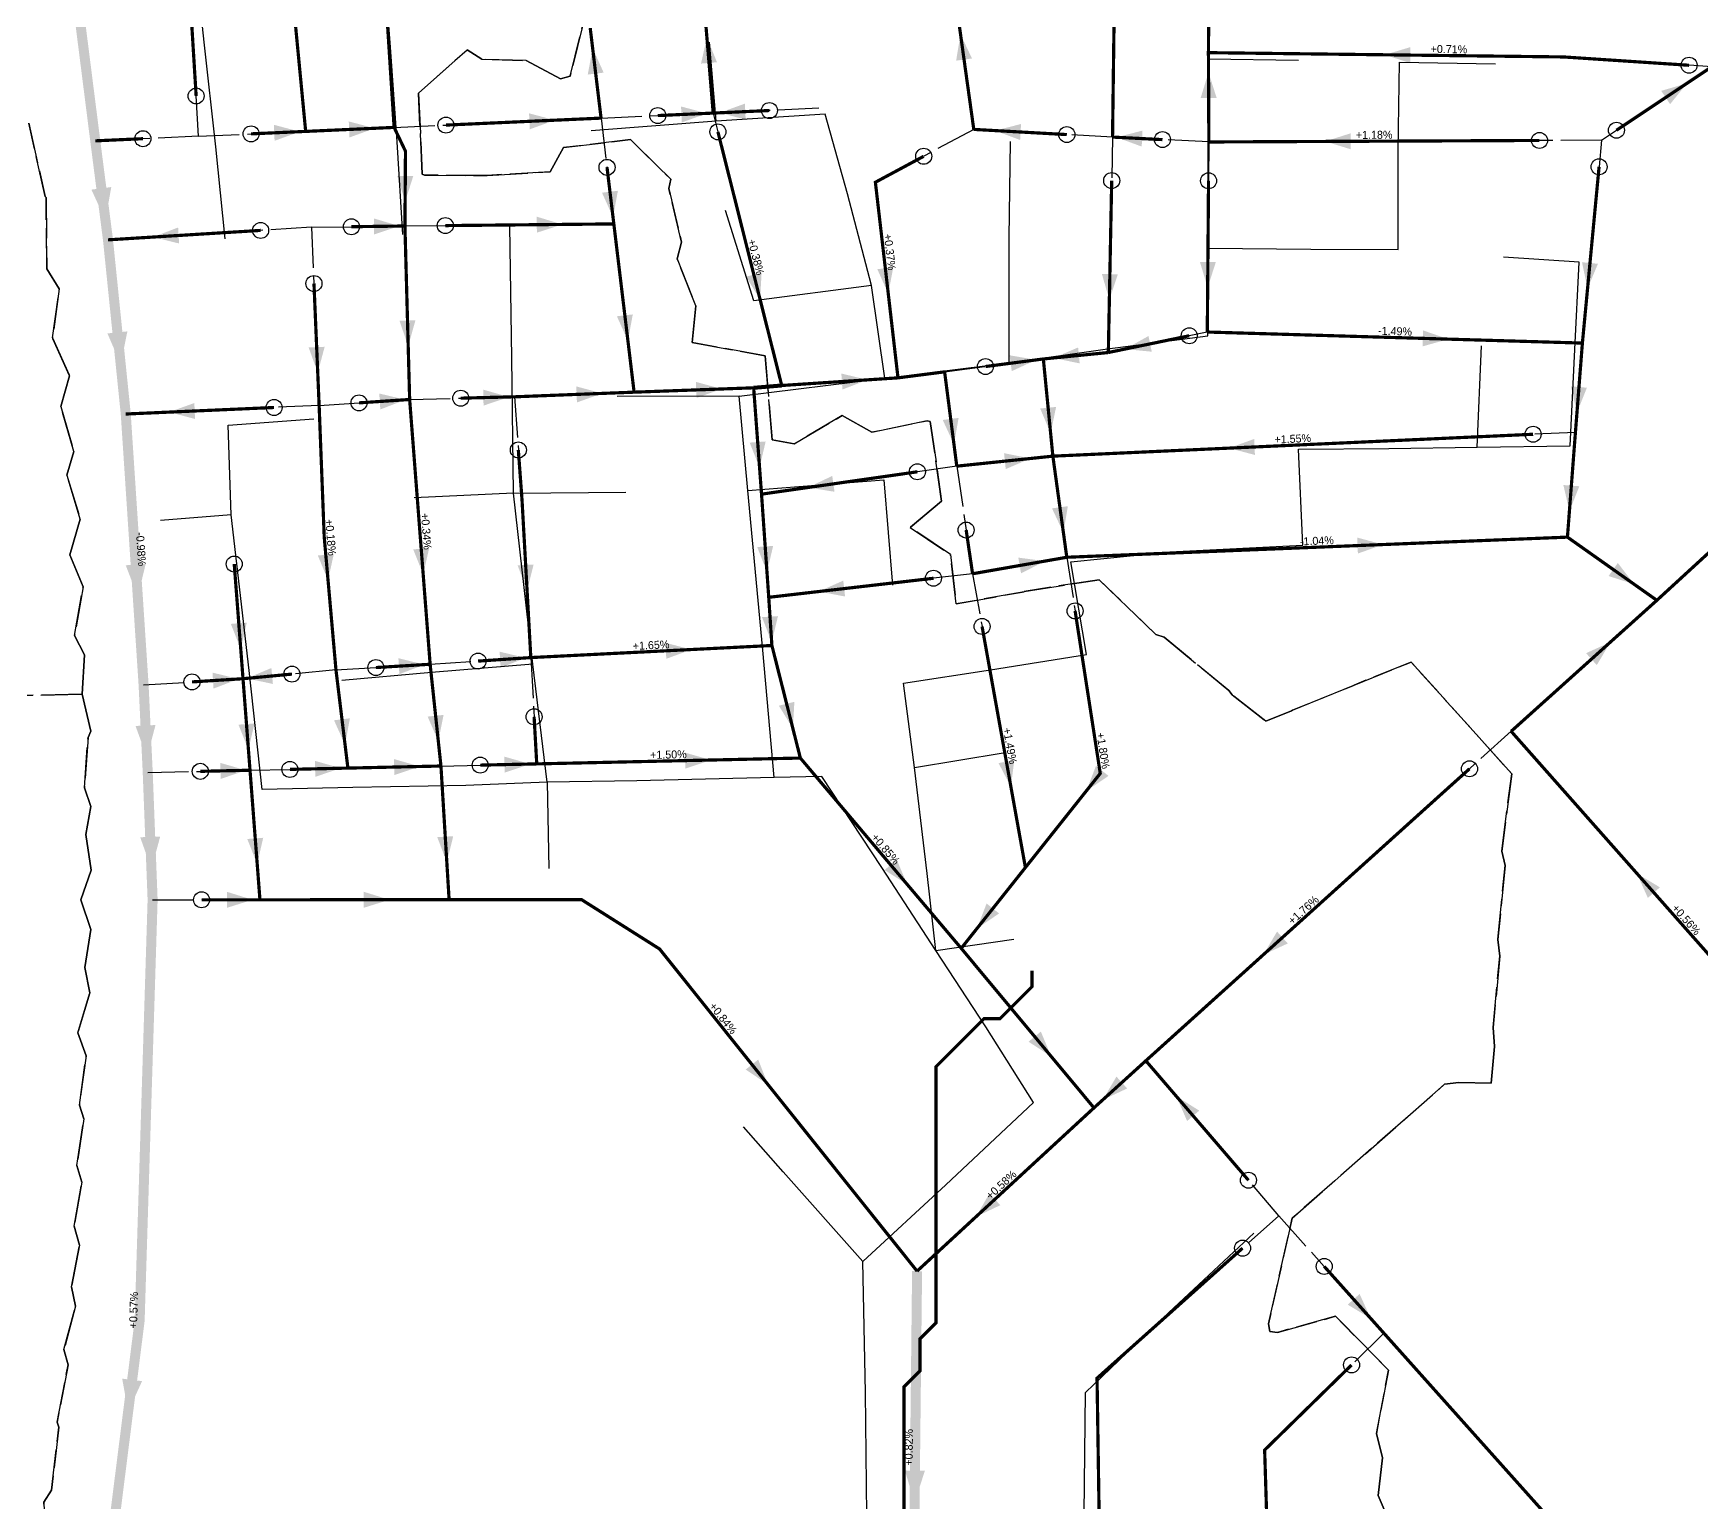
# Model space of a CAD drawing. Header units: metres. Extents: x 442821 to 452274, y 2561971 to 2571293.
# Drawn here: x 450322.4 to 450739.3, y 2569304.2 to 2569671.4 of the extents above; entities that cross this region are included whole.
import ezdxf
from ezdxf.enums import TextEntityAlignment as Align

# ---------------------------------------------------------------- set-up
doc = ezdxf.new("R2010")
doc.units = ezdxf.units.M
doc.header["$LTSCALE"] = 8
doc.linetypes.add('DASHDOT', pattern=[3.556, 2.54, -0.508, 0, -0.508])
doc.linetypes.add('DASHED', pattern=[1.524, 1.27, -0.254])
for name, color, linetype in [('A_ARROWS', 7, 'Continuous'), ('A_BRANCH', 7, 'Continuous'), ('A_BUILT_2006', 252, 'Continuous'), ('A_CATCHMENTS', 7, 'Continuous'), ('A_DROPPED', 1, 'Continuous'), ('A_GRADIENT', 8, 'Continuous'), ('A_HEAD_GAP', 8, 'Continuous'), ('A_HEADS', 8, 'Continuous'), ('A_LATERAL', 7, 'Continuous'), ('A_STREAMS', 5, 'Continuous'), ('A_SUBMAIN', 7, 'Continuous')]:
    doc.layers.add(name, color=color, linetype=linetype)

msp = doc.modelspace()

# ---------------------------------------------------------------- linework, layer by layer
at = {"layer": 'A_ARROWS', "color": 2}
for points in [[(450490.71, 2569670.38), (450493.23, 2569664.17), (450489.24, 2569663.84)], [(450554.08, 2569671.18), (450556.95, 2569665.12), (450552.99, 2569664.57)], [(450462.16, 2569667.7), (450464.91, 2569661.58), (450460.94, 2569661.1)], [(450660.1, 2569666.04), (450666.52, 2569667.96), (450666.47, 2569663.96)], [(450616.05, 2569661.64), (450618.09, 2569655.25), (450614.09, 2569655.23)], [(450735.62, 2569658.91), (450731.4, 2569653.7), (450729.18, 2569657.03)], [(450490.74, 2569651.4), (450484.43, 2569649.12), (450484.25, 2569653.12)], [(450493.9, 2569651.55), (450500.21, 2569653.83), (450500.39, 2569649.84)], [(450452.75, 2569649.7), (450446.45, 2569647.41), (450446.27, 2569651.41)], [(450562.7, 2569647.09), (450569.21, 2569648.74), (450568.98, 2569644.74)], [(450593.07, 2569645.42), (450599.56, 2569647.09), (450599.36, 2569643.1)], [(450645.19, 2569644.39), (450651.58, 2569646.42), (450651.6, 2569642.42)], [(450615.84, 2569607.87), (450613.9, 2569614.28), (450617.89, 2569614.25)], [(450710.77, 2569607.63), (450709.38, 2569614.19), (450713.37, 2569613.81)], [(450504, 2569604.87), (450500.5, 2569610.59), (450504.38, 2569611.57)], [(450536.03, 2569606.33), (450533.3, 2569612.45), (450537.28, 2569612.91)], [(450591.28, 2569604.81), (450589.41, 2569611.25), (450593.4, 2569611.17)], [(450595.2, 2569592.49), (450601.06, 2569595.75), (450601.87, 2569591.83)], [(450675.99, 2569594.97), (450669.53, 2569593.16), (450669.65, 2569597.16)], [(450572.96, 2569589.79), (450566.88, 2569586.97), (450566.36, 2569590.94)], [(450577.3, 2569590.27), (450583.47, 2569592.89), (450583.86, 2569588.91)], [(450530.83, 2569584.8), (450524.57, 2569582.38), (450524.31, 2569586.38)], [(450708.13, 2569576.62), (450706.63, 2569583.15), (450710.62, 2569582.84)], [(450576.6, 2569571.47), (450573.99, 2569577.64), (450577.97, 2569578.03)], [(450552.44, 2569568.69), (450549.64, 2569574.78), (450553.61, 2569575.29)], [(450621.17, 2569567.74), (450627.47, 2569570.03), (450627.65, 2569566.03)], [(450571.54, 2569565.15), (450565.38, 2569562.49), (450564.96, 2569566.47)], [(450706.24, 2569551.98), (450704.73, 2569558.52), (450708.72, 2569558.21)], [(450579.8, 2569546.61), (450576.94, 2569552.68), (450580.91, 2569553.22)], [(450659.7, 2569543.64), (450653.38, 2569541.39), (450653.22, 2569545.38)], [(450575.17, 2569539.5), (450569.21, 2569536.43), (450568.52, 2569540.37)], [(450722.41, 2569533.71), (450716.03, 2569535.77), (450718.34, 2569539.03)], [(450716.5, 2569519.27), (450713.08, 2569513.51), (450710.4, 2569516.48)], [(450723.1, 2569461.44), (450728.84, 2569457.97), (450725.84, 2569455.32)], [(450656.58, 2569350.23), (450650.83, 2569353.67), (450653.81, 2569356.34)]]:
    msp.add_solid(points, dxfattribs=at)
at = {"layer": 'A_ARROWS', "color": 1}
for points in [[(450388.99, 2569646.83), (450382.68, 2569644.54), (450382.5, 2569648.54)], [(450407.7, 2569647.67), (450401.4, 2569645.38), (450401.22, 2569649.38)], [(450415.3, 2569629.36), (450413.34, 2569635.77), (450417.34, 2569635.75)], [(450340.41, 2569624.72), (450336.91, 2569632.34), (450341.87, 2569632.98)], [(450467.25, 2569625.46), (450464.5, 2569631.57), (450468.47, 2569632.05)], [(450352.31, 2569620.48), (450358.58, 2569622.88), (450358.83, 2569618.88)], [(450413.9, 2569623.23), (450407.53, 2569621.14), (450407.48, 2569625.14)], [(450454.6, 2569623.64), (450448.22, 2569621.58), (450448.18, 2569625.58)], [(450416.06, 2569593.23), (450413.89, 2569599.58), (450417.89, 2569599.69)], [(450470.97, 2569594.57), (450468.22, 2569600.68), (450472.19, 2569601.16)], [(450344.22, 2569588.7), (450340.92, 2569596.4), (450345.9, 2569596.91)], [(450393.46, 2569586.58), (450391.19, 2569592.89), (450395.19, 2569593.06)], [(450415.36, 2569579.82), (450409.1, 2569577.4), (450408.84, 2569581.39)], [(450441.25, 2569580.52), (450434.9, 2569578.36), (450434.8, 2569582.36)], [(450464.55, 2569581.41), (450458.23, 2569579.16), (450458.08, 2569583.16)], [(450494.44, 2569582.52), (450488.12, 2569580.29), (450487.97, 2569584.29)], [(450356.32, 2569576.74), (450362.63, 2569579.01), (450362.8, 2569575.02)], [(450503.87, 2569562.87), (450501.4, 2569569.11), (450505.39, 2569569.4)], [(450515.98, 2569557.9), (450522.03, 2569560.79), (450522.6, 2569556.83)], [(450505.72, 2569536.78), (450503.28, 2569543.02), (450507.27, 2569543.3)], [(450396.04, 2569534.7), (450393.49, 2569540.9), (450397.47, 2569541.26)], [(450419.81, 2569536.2), (450417.32, 2569542.43), (450421.31, 2569542.73)], [(450348.5, 2569530.64), (450345.48, 2569538.46), (450350.47, 2569538.79)], [(450445.77, 2569532.15), (450443.42, 2569538.43), (450447.41, 2569538.65)], [(450518.65, 2569531.9), (450524.78, 2569534.62), (450525.24, 2569530.65)], [(450374.22, 2569517.58), (450371.74, 2569523.81), (450375.73, 2569524.12)], [(450506.9, 2569519.23), (450504.48, 2569525.49), (450508.47, 2569525.75)], [(450486.85, 2569517.4), (450480.56, 2569515.08), (450480.36, 2569519.08)], [(450420.12, 2569513.63), (450413.86, 2569511.25), (450413.62, 2569515.24)], [(450445.43, 2569515.3), (450439.18, 2569512.88), (450438.91, 2569516.87)], [(450373.68, 2569510.04), (450367.42, 2569507.64), (450367.17, 2569511.63)], [(450375.7, 2569510.19), (450381.88, 2569512.78), (450382.26, 2569508.8)], [(450512.19, 2569497.65), (450508.69, 2569503.37), (450512.57, 2569504.34)], [(450350.8, 2569490.43), (450347.93, 2569498.3), (450352.92, 2569498.53)], [(450376.15, 2569492.39), (450373.66, 2569498.62), (450377.65, 2569498.93)], [(450400.29, 2569493.61), (450397.53, 2569499.72), (450401.5, 2569500.21)], [(450423.59, 2569494.48), (450420.93, 2569500.64), (450424.91, 2569501.06)], [(450375.57, 2569487.21), (450369.22, 2569485.07), (450369.13, 2569489.07)], [(450399.21, 2569487.73), (450392.85, 2569485.59), (450392.76, 2569489.59)], [(450418.95, 2569488.17), (450412.6, 2569486.03), (450412.51, 2569490.03)], [(450446.54, 2569488.78), (450440.18, 2569486.64), (450440.1, 2569490.64)], [(450491.71, 2569489.78), (450485.35, 2569487.64), (450485.26, 2569491.64)], [(450566.68, 2569483.08), (450563.58, 2569489.02), (450567.51, 2569489.73)], [(450585.52, 2569482.06), (450587.93, 2569488.31), (450591.07, 2569485.82)], [(450351.91, 2569462.58), (450349.1, 2569470.48), (450354.1, 2569470.67)], [(450378.33, 2569463.82), (450375.85, 2569470.05), (450379.84, 2569470.35)], [(450425.72, 2569464.24), (450423.33, 2569470.51), (450427.32, 2569470.75)], [(450540.76, 2569458.7), (450535.1, 2569462.29), (450538.15, 2569464.87)], [(450377.18, 2569454.86), (450370.78, 2569452.85), (450370.78, 2569456.85)], [(450411.38, 2569454.86), (450404.98, 2569452.86), (450404.98, 2569456.86)], [(450558.19, 2569447.68), (450560.6, 2569453.93), (450563.73, 2569451.44)], [(450629.77, 2569441.14), (450633.18, 2569446.91), (450635.86, 2569443.94)], [(450576.72, 2569415.73), (450571.09, 2569419.38), (450574.16, 2569421.93)], [(450505.96, 2569408.68), (450500.41, 2569412.43), (450503.53, 2569414.93)], [(450589.65, 2569404.88), (450593.05, 2569410.66), (450595.73, 2569407.7)], [(450608.05, 2569405.72), (450613.73, 2569402.17), (450610.7, 2569399.56)], [(450557.97, 2569375.66), (450561.31, 2569381.47), (450564.03, 2569378.53)], [(450346.08, 2569326.93), (450344.6, 2569335.18), (450349.57, 2569334.56)], [(450542.6, 2569304.21), (450540.19, 2569312.23), (450545.19, 2569312.18)]]:
    msp.add_solid(points, dxfattribs=at)
at = {"layer": 'A_BRANCH', "color": 1, "const_width": 0.8}
for points in [[(450363.08, 2569655.74), (450357.68, 2569743.34), (450353.2, 2569791.4), (450339.48, 2569890.45)], [(450349.78, 2569645.07), (450337.87, 2569644.53)], [(450379.2, 2569622.15), (450341.05, 2569619.79)], [(450425.34, 2569623.35), (450467.45, 2569623.77)], [(450429.2, 2569580.22), (450442.61, 2569580.56)], [(450382.56, 2569577.89), (450345.49, 2569576.26)], [(450582.72, 2569527.04), (450589, 2569486.44), (450570.3, 2569462.92)], [(450559.47, 2569523.16), (450570.3, 2569462.92)], [(450433.54, 2569514.51), (450446.71, 2569515.39)], [(450447.53, 2569500.59), (450448.19, 2569488.82)], [(450434.06, 2569488.51), (450448.19, 2569488.82)], [(450364.12, 2569486.96), (450376.54, 2569487.23)], [(450386.51, 2569487.45), (450401, 2569487.77)], [(450681.27, 2569487.59), (450676.33, 2569483.16), (450600.39, 2569414.63)], [(450364.43, 2569454.85), (450379.02, 2569454.86)], [(450624.56, 2569367.79), (450588.2, 2569335.3), (450591, 2569150.89)]]:
    msp.add_lwpolyline(points, dxfattribs=at)
at = {"layer": 'A_BRANCH', "color": 2, "const_width": 0.8}
for points in [[(450736.13, 2569663.42), (450704.76, 2569665.5), (450616.03, 2569666.57)], [(450425.5, 2569648.47), (450464.26, 2569650.21)], [(450580.65, 2569646.1), (450557.4, 2569647.39)], [(450604.55, 2569644.84), (450592.07, 2569645.47)], [(450698.76, 2569644.63), (450616.14, 2569644.25)], [(450591.86, 2569634.59), (450591.02, 2569591.63)], [(450616.06, 2569634.54), (450615.75, 2569596.75)], [(450713.65, 2569638.04), (450709.48, 2569593.99)], [(450611.25, 2569595.82), (450591.02, 2569591.63)], [(450697.17, 2569571.2), (450577.16, 2569565.73)], [(450644.96, 2569363.23), (450659.88, 2569346.54)]]:
    msp.add_lwpolyline(points, dxfattribs=at)
at = {"layer": 'A_BRANCH', "color": 2, "linetype": 'DASHED', "const_width": 0.8}
for points in [[(450478.44, 2569650.85), (450492.28, 2569651.47)], [(450493.46, 2569646.78), (450509.41, 2569583.39)], [(450544.88, 2569640.67), (450532.81, 2569634.18), (450538.46, 2569585.3)], [(450560.32, 2569588.13), (450574.78, 2569590.02)], [(450555.49, 2569547.27), (450557.1, 2569536.34)]]:
    msp.add_lwpolyline(points, dxfattribs=at)
at = {"layer": 'A_BRANCH', "color": 1, "linetype": 'DASHED', "const_width": 0.8}
for points in [[(450465.75, 2569637.91), (450467.45, 2569623.77)], [(450401.88, 2569623.07), (450415.25, 2569623.25)], [(450403.78, 2569579.05), (450416.43, 2569579.89)], [(450443.59, 2569567.27), (450444.51, 2569554.79), (450446.71, 2569515.39)], [(450543.3, 2569561.82), (450504.36, 2569556.23)], [(450547.32, 2569535.21), (450506.16, 2569530.45)], [(450408, 2569512.9), (450421.55, 2569513.72)], [(450362.04, 2569509.31), (450374.79, 2569510.11)], [(450387.02, 2569511.26), (450374.79, 2569510.11)], [(450651.8, 2569338.61), (450630.08, 2569317.34), (450635.19, 2569151.97)]]:
    msp.add_lwpolyline(points, dxfattribs=at)
at = {"layer": 'A_BUILT_2006', "color": 252}
for points in [[(450360.86, 2569708.32), (450365.02, 2569669.22)], [(450410.05, 2569687.58), (450411.59, 2569667.98)], [(450615.98, 2569665.04), (450616, 2569687.11)], [(450365.02, 2569669.22), (450367.91, 2569643.02)], [(450492.99, 2569649.41), (450491.37, 2569669.2)], [(450411.59, 2569667.98), (450413.22, 2569644.27)], [(450615.94, 2569643.46), (450615.98, 2569665.04)], [(450615.98, 2569665.04), (450638.52, 2569664.69)], [(450663.46, 2569642.24), (450663.75, 2569664.21)], [(450663.75, 2569664.21), (450687.77, 2569663.75)], [(450492.99, 2569649.41), (450461.79, 2569647.04)], [(450520.3, 2569651.23), (450492.99, 2569649.41)], [(450525.81, 2569631.31), (450520.3, 2569651.23)], [(450413.22, 2569644.27), (450414.67, 2569621.15)], [(450566.23, 2569620.26), (450566.57, 2569644.38)], [(450615.93, 2569617.7), (450615.94, 2569643.46)], [(450367.91, 2569643.02), (450370.22, 2569620.03)], [(450663.44, 2569617.35), (450663.46, 2569642.24)], [(450531.83, 2569608.4), (450525.81, 2569631.31)], [(450502.41, 2569604.57), (450495.33, 2569627.14)], [(450442, 2569590.34), (450441.45, 2569623.21)], [(450566.25, 2569589.04), (450566.23, 2569620.26)], [(450615.91, 2569595.8), (450615.93, 2569617.7)], [(450615.93, 2569617.7), (450641.59, 2569617.46)], [(450641.59, 2569617.46), (450663.44, 2569617.35)], [(450708.7, 2569614.2), (450689.76, 2569615.48)], [(450707.6, 2569592.39), (450708.7, 2569614.2)], [(450531.83, 2569608.4), (450502.41, 2569604.57)], [(450535.15, 2569585.22), (450531.83, 2569608.4)], [(450590.8, 2569592.55), (450615.91, 2569595.8)], [(450683.18, 2569568.01), (450684.28, 2569593.29)], [(450442.36, 2569556.47), (450442, 2569590.34)], [(450535.15, 2569585.22), (450566.25, 2569589.04)], [(450566.25, 2569589.04), (450590.8, 2569592.55)], [(450706.4, 2569568.32), (450707.6, 2569592.39)], [(450498.78, 2569580.73), (450535.15, 2569585.22)], [(450498.78, 2569580.73), (450468.29, 2569580.64)], [(450500.91, 2569557.18), (450498.78, 2569580.73)], [(450371.05, 2569573.45), (450392.49, 2569575.02)], [(450371.85, 2569551.06), (450371.05, 2569573.45)], [(450683.18, 2569568.01), (450706.4, 2569568.32)], [(450638.51, 2569567.5), (450661.1, 2569567.65)], [(450639.61, 2569543.52), (450638.51, 2569567.5)], [(450661.1, 2569567.65), (450683.18, 2569568.01)], [(450442.36, 2569556.47), (450417.57, 2569555.28)], [(450442.36, 2569556.47), (450470.46, 2569556.72)], [(450447.2, 2569513.71), (450442.36, 2569556.47)], [(450500.91, 2569557.18), (450534.96, 2569559.78)], [(450504.66, 2569517.21), (450500.91, 2569557.18)], [(450534.96, 2569559.78), (450537.06, 2569533.47)], [(450371.85, 2569551.06), (450354.19, 2569549.68)], [(450376.31, 2569512.2), (450371.86, 2569551.06), (450371.85, 2569551.06)], [(450606.41, 2569541.78), (450639.61, 2569543.52)], [(450581.64, 2569539.3), (450606.41, 2569541.78)], [(450585.6, 2569516.12), (450581.64, 2569539.3)], [(450507.54, 2569485.44), (450504.66, 2569517.21)], [(450561.58, 2569512.35), (450585.6, 2569516.12)], [(450379.57, 2569482.38), (450376.31, 2569512.2)], [(450421.92, 2569511.69), (450399.51, 2569509.67)], [(450447.2, 2569513.71), (450421.92, 2569511.69)], [(450450.8, 2569484.24), (450447.2, 2569513.71)], [(450539.84, 2569508.96), (450561.58, 2569512.35)], [(450542.6, 2569487.89), (450539.84, 2569508.96)], [(450542.6, 2569487.89), (450564.71, 2569491.55)], [(450507.54, 2569485.44), (450473.18, 2569484.57)], [(450519.39, 2569485.66), (450507.54, 2569485.44)], [(450534.39, 2569462.96), (450519.39, 2569485.66)], [(450545.72, 2569461.42), (450542.6, 2569487.89)], [(450402.22, 2569482.9), (450379.57, 2569482.38)], [(450430.44, 2569483.38), (450402.22, 2569482.9)], [(450450.8, 2569484.24), (450430.44, 2569483.38)], [(450473.18, 2569484.57), (450450.8, 2569484.24)], [(450450.8, 2569484.24), (450451.2, 2569462.69)], [(450547.95, 2569442.21), (450534.39, 2569462.96)], [(450547.95, 2569442.21), (450545.72, 2569461.42)], [(450547.95, 2569442.21), (450567.4, 2569444.99)], [(450560.38, 2569423.14), (450547.95, 2569442.21)], [(450572.34, 2569404.17), (450560.38, 2569423.14)], [(450550.4, 2569383.59), (450572.34, 2569404.17)], [(450509.8, 2569386.89), (450499.86, 2569398.12)], [(450529.69, 2569364.43), (450509.8, 2569386.89)], [(450529.69, 2569364.43), (450550.4, 2569383.59)], [(450606.15, 2569351.75), (450627.39, 2569371.51)], [(450530.31, 2569331.72), (450529.69, 2569364.43)], [(450585.28, 2569331.73), (450606.15, 2569351.75)], [(450530.66, 2569301.06), (450530.31, 2569331.72)], [(450584.98, 2569301.37), (450585.28, 2569331.73)]]:
    msp.add_lwpolyline(points, dxfattribs=at)
at = {"layer": 'A_CATCHMENTS', "color": 2, "linetype": 'DASHED'}
for points in [[(450662.16, 2569297.26), (450658.45, 2569305.99), (450659.49, 2569315.4), (450658.01, 2569321.51), (450661.02, 2569337.29), (450647.82, 2569350.77), (450633.3, 2569346.74), (450631.39, 2569346.95), (450631.05, 2569348.86), (450636.94, 2569375.26), (450675.06, 2569408.77), (450678.64, 2569409.2), (450686.71, 2569409.06), (450687.49, 2569418.15), (450687.2, 2569422.94), (450688.81, 2569440.78), (450688.35, 2569444.9), (450690.19, 2569463.46), (450689.35, 2569467), (450691.81, 2569486.34), (450666.7, 2569514.26), (450652.41, 2569508.53), (450652.11, 2569508.33), (450637, 2569502.24), (450636.76, 2569502.08), (450630.4, 2569499.51), (450621.95, 2569506.11), (450621.14, 2569507.15), (450604.94, 2569520.45), (450602.88, 2569521.16), (450588.7, 2569534.84), (450570, 2569531.94), (450569.97, 2569531.85), (450553.02, 2569528.8), (450551.59, 2569541.12), (450541.52, 2569547.94), (450549.37, 2569554.52), (450546.53, 2569574.35), (450545.76, 2569574.57), (450531.95, 2569571.71), (450524.49, 2569575.87), (450512.5, 2569568.77), (450507.01, 2569569.79), (450505.26, 2569590.78), (450487.02, 2569594.14), (450487.93, 2569603.26), (450483.31, 2569615.02), (450484.39, 2569619.23), (450481.19, 2569632.6), (450481.71, 2569634.95), (450471.61, 2569644.86), (450454.88, 2569642.84), (450451.57, 2569636.8), (450435.78, 2569635.87), (450435.74, 2569635.84), (450420.17, 2569635.94), (450419.56, 2569636.19), (450418.65, 2569656.48), (450430.82, 2569667.3), (450434.47, 2569664.93), (450445.51, 2569664.57), (450454.11, 2569660.03), (450456.53, 2569660.7), (450462.59, 2569685.04)], [(450321.26, 2569648.95), (450325.31, 2569630.66), (450325.57, 2569630.38), (450325.79, 2569612.56), (450328.86, 2569607.54), (450327.18, 2569595.32), (450331.44, 2569585.82), (450329.26, 2569578.17), (450332.5, 2569566.9), (450330.79, 2569560.94), (450334.13, 2569550.01), (450331.55, 2569541.03), (450334.82, 2569533.05), (450332.72, 2569520.9), (450335.18, 2569516.08), (450334.56, 2569506.27), (450312.09, 2569505.71)]]:
    msp.add_lwpolyline(points, dxfattribs=at)
at = {"layer": 'A_CATCHMENTS', "color": 1, "linetype": 'DASHED'}
for points in [[(450462.59, 2569685.04), (450456.53, 2569660.7), (450454.11, 2569660.03), (450445.51, 2569664.57), (450434.47, 2569664.93), (450430.82, 2569667.3), (450418.65, 2569656.48), (450419.56, 2569636.19), (450420.17, 2569635.94), (450435.74, 2569635.84), (450435.78, 2569635.87), (450451.57, 2569636.8), (450454.88, 2569642.84), (450471.61, 2569644.86), (450481.71, 2569634.95), (450481.19, 2569632.6), (450484.39, 2569619.23), (450483.31, 2569615.02), (450487.93, 2569603.26), (450487.02, 2569594.14), (450505.26, 2569590.78), (450507.01, 2569569.79), (450512.5, 2569568.77), (450524.49, 2569575.87), (450531.95, 2569571.71), (450545.76, 2569574.57), (450546.53, 2569574.35), (450549.37, 2569554.52), (450541.52, 2569547.94), (450551.59, 2569541.12), (450553.02, 2569528.8), (450569.97, 2569531.85), (450570, 2569531.94), (450588.7, 2569534.84), (450602.88, 2569521.16), (450604.94, 2569520.45), (450621.14, 2569507.15), (450621.95, 2569506.11), (450630.4, 2569499.51), (450636.76, 2569502.08), (450637, 2569502.24), (450652.11, 2569508.33), (450652.41, 2569508.53), (450666.7, 2569514.26), (450691.81, 2569486.34), (450689.35, 2569467), (450690.19, 2569463.46), (450688.35, 2569444.9), (450688.81, 2569440.78), (450687.2, 2569422.94), (450687.49, 2569418.15), (450686.71, 2569409.06), (450678.64, 2569409.2), (450675.06, 2569408.77), (450636.94, 2569375.26), (450631.05, 2569348.86), (450631.39, 2569346.95), (450633.3, 2569346.74), (450647.82, 2569350.77), (450661.02, 2569337.29), (450658.01, 2569321.51), (450659.49, 2569315.4), (450658.45, 2569305.99), (450662.16, 2569297.26)], [(450325.53, 2569291.6), (450325.02, 2569304.28), (450326.94, 2569307.33), (450328.75, 2569323.02), (450328.33, 2569324.27), (450331.07, 2569338.64), (450330.05, 2569342.44), (450332.93, 2569353.29), (450331.95, 2569358.11), (450333.95, 2569368.54), (450332.59, 2569373.3), (450334.5, 2569384.31), (450333.23, 2569388.44), (450335.04, 2569400.09), (450333.89, 2569403.57), (450335.56, 2569415.87), (450333.55, 2569421.6), (450336.53, 2569431.64), (450335.27, 2569437.92), (450336.79, 2569447.43), (450334.3, 2569454.88), (450336.88, 2569462.22), (450335.53, 2569471.17), (450336.73, 2569478.15), (450335.14, 2569482.82), (450336.06, 2569495.41), (450336.79, 2569496.97), (450334.56, 2569506.27), (450335.18, 2569516.08), (450332.72, 2569520.9), (450334.82, 2569533.05), (450331.55, 2569541.03), (450334.13, 2569550.01), (450330.79, 2569560.94), (450332.5, 2569566.9), (450329.26, 2569578.17), (450331.44, 2569585.82), (450327.18, 2569595.32), (450328.86, 2569607.54), (450325.79, 2569612.56), (450325.57, 2569630.38), (450325.31, 2569630.66), (450321.26, 2569648.95)]]:
    msp.add_lwpolyline(points, dxfattribs=at)
at = {"layer": 'A_CATCHMENTS', "color": 3, "linetype": 'DASHED'}
msp.add_lwpolyline([(450312.09, 2569505.71), (450334.56, 2569506.27), (450336.79, 2569496.97), (450336.06, 2569495.41), (450335.14, 2569482.82), (450336.73, 2569478.15), (450335.53, 2569471.17), (450336.88, 2569462.22), (450334.3, 2569454.88), (450336.79, 2569447.43), (450335.27, 2569437.92), (450336.53, 2569431.64), (450333.55, 2569421.6), (450335.56, 2569415.87), (450333.89, 2569403.57), (450335.04, 2569400.09), (450333.23, 2569388.44), (450334.5, 2569384.31), (450332.59, 2569373.3), (450333.95, 2569368.54), (450331.95, 2569358.11), (450332.93, 2569353.29), (450330.05, 2569342.44), (450331.07, 2569338.64), (450328.33, 2569324.27), (450328.75, 2569323.02), (450326.94, 2569307.33), (450325.02, 2569304.28), (450325.53, 2569291.6)], dxfattribs=at)
at = {"layer": 'A_DROPPED', "color": 1, "const_width": 1}
msp.add_lwpolyline([(450509.41, 2569583.39), (450502.39, 2569582.81)], dxfattribs=at)
at = {"layer": 'A_HEAD_GAP', "color": 8, "linetype": 'DASHED'}
for points in [[(450741.81, 2569663.04), (450736.13, 2569663.42)], [(450363.7, 2569645.69), (450363.08, 2569655.74)], [(450518.7, 2569652.66), (450506.33, 2569652.11)], [(450412.55, 2569647.89), (450425.5, 2569648.47)], [(450464.26, 2569650.21), (450478.44, 2569650.85)], [(450464.26, 2569650.21), (450465.75, 2569637.91)], [(450492.28, 2569651.47), (450493.46, 2569646.78)], [(450557.4, 2569647.39), (450544.88, 2569640.67)], [(450363.7, 2569645.69), (450349.78, 2569645.07)], [(450363.7, 2569645.69), (450376.8, 2569646.28)], [(450592.07, 2569645.47), (450580.65, 2569646.1)], [(450592.07, 2569645.47), (450591.86, 2569634.59)], [(450616.14, 2569644.25), (450604.55, 2569644.84)], [(450616.14, 2569644.25), (450616.06, 2569634.54)], [(450714.28, 2569644.7), (450698.76, 2569644.63)], [(450714.28, 2569644.7), (450713.65, 2569638.04)], [(450714.28, 2569644.7), (450718, 2569647.18)], [(450391.92, 2569622.94), (450379.2, 2569622.15)], [(450391.92, 2569622.94), (450401.88, 2569623.07)], [(450391.92, 2569622.94), (450392.52, 2569608.87)], [(450415.25, 2569623.25), (450425.34, 2569623.35)], [(450615.75, 2569596.75), (450611.25, 2569595.82)], [(450550.11, 2569586.8), (450560.32, 2569588.13)], [(450393.81, 2569578.39), (450382.56, 2569577.89)], [(450393.81, 2569578.39), (450403.78, 2569579.05)], [(450416.43, 2569579.89), (450429.2, 2569580.22)], [(450442.61, 2569580.56), (450443.59, 2569567.27)], [(450707.74, 2569571.68), (450697.17, 2569571.2)], [(450553.15, 2569563.23), (450543.3, 2569561.82)], [(450553.15, 2569563.23), (450555.49, 2569547.27)], [(450580.64, 2569540.46), (450582.72, 2569527.04)], [(450557.1, 2569536.34), (450547.32, 2569535.21)], [(450557.1, 2569536.34), (450559.47, 2569523.16)], [(450421.55, 2569513.72), (450433.54, 2569514.51)], [(450446.71, 2569515.39), (450447.53, 2569500.59)], [(450398.02, 2569512.29), (450387.02, 2569511.26)], [(450398.02, 2569512.29), (450408, 2569512.9)], [(450349.95, 2569508.55), (450362.04, 2569509.31)], [(450691.68, 2569496.96), (450681.27, 2569487.59)], [(450350.98, 2569486.67), (450364.12, 2569486.96)], [(450376.54, 2569487.23), (450386.51, 2569487.45)], [(450424.25, 2569488.29), (450434.06, 2569488.51)], [(450352.2, 2569454.85), (450364.43, 2569454.85)], [(450633.64, 2569375.91), (450626.04, 2569384.76)], [(450633.64, 2569375.91), (450624.56, 2569367.79)], [(450633.64, 2569375.91), (450644.96, 2569363.23)], [(450659.88, 2569346.54), (450651.8, 2569338.61)]]:
    msp.add_lwpolyline(points, dxfattribs=at)
at = {"layer": 'A_HEADS', "color": 2}
for centre in [(450736.13, 2569663.42), (450478.44, 2569650.85), (450506.33, 2569652.11), (450425.5, 2569648.47), (450493.46, 2569646.78), (450580.65, 2569646.1), (450718, 2569647.18), (450604.55, 2569644.84), (450698.76, 2569644.63), (450544.88, 2569640.67), (450713.65, 2569638.04), (450591.86, 2569634.59), (450616.06, 2569634.54), (450611.25, 2569595.82), (450560.32, 2569588.13), (450697.17, 2569571.2), (450555.49, 2569547.27), (450644.96, 2569363.23)]:
    msp.add_circle(centre, 2, dxfattribs=at)
at = {"layer": 'A_HEADS', "color": 1}
for centre in [(450363.08, 2569655.74), (450376.8, 2569646.28), (450349.78, 2569645.07), (450465.75, 2569637.91), (450379.2, 2569622.15), (450401.88, 2569623.07), (450425.34, 2569623.35), (450392.52, 2569608.87), (450403.78, 2569579.05), (450429.2, 2569580.22), (450382.56, 2569577.89), (450443.59, 2569567.27), (450543.3, 2569561.82), (450372.6, 2569538.77), (450547.32, 2569535.21), (450582.72, 2569527.04), (450559.47, 2569523.16), (450408, 2569512.9), (450433.54, 2569514.51), (450362.04, 2569509.31), (450387.02, 2569511.26), (450447.53, 2569500.59), (450364.12, 2569486.96), (450386.51, 2569487.45), (450434.06, 2569488.51), (450681.27, 2569487.59), (450364.43, 2569454.85), (450626.04, 2569384.76), (450624.56, 2569367.79), (450651.8, 2569338.61)]:
    msp.add_circle(centre, 2, dxfattribs=at)
at = {"layer": 'A_LATERAL', "color": 1, "linetype": 'DASHDOT', "const_width": 0.8}
for points in [[(450368.52, 2569852.68), (450375.23, 2569806.29), (450380.9, 2569746.44), (450390.45, 2569646.89)], [(450398.28, 2569810.85), (450406.73, 2569738.26), (450412.55, 2569647.89)], [(450376.8, 2569646.28), (450390.45, 2569646.89)], [(450372.6, 2569538.77), (450374.79, 2569510.11)]]:
    msp.add_lwpolyline(points, dxfattribs=at)
at = {"layer": 'A_LATERAL', "color": 2, "linetype": 'DASHED', "const_width": 0.8}
for points in [[(450616.03, 2569666.57), (450616.34, 2569701.09)], [(450592.07, 2569645.47), (450592.7, 2569693.41)], [(450616.14, 2569644.25), (450616.03, 2569666.57)], [(450591.02, 2569591.63), (450574.78, 2569590.02)], [(450574.78, 2569590.02), (450577.16, 2569565.73)], [(450509.41, 2569583.39), (450538.46, 2569585.3)], [(450538.46, 2569585.3), (450550.11, 2569586.8)], [(450550.11, 2569586.8), (450553.15, 2569563.23)], [(450553.15, 2569563.23), (450577.16, 2569565.73)], [(450728.09, 2569529.7), (450761.43, 2569560.32)]]:
    msp.add_lwpolyline(points, dxfattribs=at)
at = {"layer": 'A_LATERAL', "color": 2, "linetype": 'DASHDOT', "const_width": 0.8}
for points in [[(450557.4, 2569647.39), (450552.79, 2569680.44)], [(450492.28, 2569651.47), (450490.21, 2569676.34)], [(450464.26, 2569650.21), (450461.55, 2569672.73)], [(450506.33, 2569652.11), (450492.28, 2569651.47)], [(450615.75, 2569596.75), (450709.48, 2569593.99)], [(450577.16, 2569565.73), (450580.64, 2569540.46)], [(450580.64, 2569540.46), (450705.74, 2569545.49)], [(450705.74, 2569545.49), (450728.09, 2569529.7)], [(450557.1, 2569536.34), (450580.64, 2569540.46)], [(450691.68, 2569496.96), (450728.09, 2569529.7)], [(450659.88, 2569346.54), (450716.74, 2569282.9), (450721.19, 2569154.06)]]:
    msp.add_lwpolyline(points, dxfattribs=at)
at = {"layer": 'A_LATERAL', "color": 2, "const_width": 0.8}
for points in [[(450718, 2569647.18), (450741.81, 2569663.04)], [(450709.48, 2569593.99), (450707.74, 2569571.68)], [(450707.74, 2569571.68), (450705.74, 2569545.49)], [(450776.86, 2569400.68), (450691.68, 2569496.96)]]:
    msp.add_lwpolyline(points, dxfattribs=at)
at = {"layer": 'A_LATERAL', "color": 1, "linetype": 'DASHED', "const_width": 0.8}
for points in [[(450390.45, 2569646.89), (450412.55, 2569647.89)], [(450412.55, 2569647.89), (450415.39, 2569641.93), (450415.25, 2569623.25)], [(450415.25, 2569623.25), (450416.43, 2569579.89)], [(450467.45, 2569623.77), (450472.52, 2569581.72)], [(450392.52, 2569608.87), (450393.81, 2569578.39)], [(450393.81, 2569578.39), (450395.08, 2569545.56), (450398.02, 2569512.29)], [(450416.43, 2569579.89), (450421.55, 2569513.72)], [(450506.16, 2569530.45), (450506.95, 2569518.41)], [(450401, 2569487.77), (450424.25, 2569488.29)], [(450570.3, 2569462.92), (450554.26, 2569442.73)], [(450554.26, 2569442.73), (450587.43, 2569402.86)]]:
    msp.add_lwpolyline(points, dxfattribs=at)
at = {"layer": 'A_LATERAL', "color": 1, "const_width": 0.8}
for points in [[(450442.61, 2569580.56), (450472.52, 2569581.72)], [(450472.52, 2569581.72), (450502.39, 2569582.81)], [(450502.39, 2569582.81), (450504.36, 2569556.23)], [(450504.36, 2569556.23), (450506.16, 2569530.45)], [(450446.71, 2569515.39), (450506.95, 2569518.41)], [(450506.95, 2569518.41), (450514.06, 2569490.28)], [(450421.55, 2569513.72), (450424.25, 2569488.29)], [(450374.79, 2569510.11), (450376.54, 2569487.23)], [(450398.02, 2569512.29), (450401, 2569487.77)], [(450448.19, 2569488.82), (450514.06, 2569490.28)], [(450514.06, 2569490.28), (450554.26, 2569442.73)], [(450376.54, 2569487.23), (450379.02, 2569454.86)], [(450424.25, 2569488.29), (450426.29, 2569454.87)], [(450379.02, 2569454.86), (450426.29, 2569454.87)], [(450426.29, 2569454.87), (450459.41, 2569454.88), (450478.89, 2569442.56), (450543.23, 2569362.05)], [(450600.39, 2569414.63), (450587.43, 2569402.86)], [(450626.04, 2569384.76), (450600.39, 2569414.63)], [(450587.43, 2569402.86), (450543.23, 2569362.05)]]:
    msp.add_lwpolyline(points, dxfattribs=at)
at = {"layer": 'A_STREAMS', "color": 5, "const_width": 0.8}
msp.add_lwpolyline([(450571.97, 2569437.17), (450571.97, 2569433.17), (450567.97, 2569429.17), (450563.97, 2569425.17), (450559.97, 2569425.17), (450555.97, 2569421.17), (450551.97, 2569417.17), (450547.96, 2569413.16), (450547.96, 2569409.16), (450547.96, 2569405.16), (450547.96, 2569401.16), (450547.96, 2569397.16), (450547.96, 2569393.16), (450547.96, 2569389.16), (450547.96, 2569385.16), (450547.96, 2569381.15), (450547.96, 2569377.15), (450547.96, 2569373.15), (450547.96, 2569369.15), (450547.96, 2569365.15), (450547.96, 2569361.15), (450547.96, 2569357.15), (450547.96, 2569353.14), (450547.96, 2569349.14), (450543.96, 2569345.14), (450543.96, 2569341.14), (450543.96, 2569337.14), (450539.96, 2569333.14), (450539.96, 2569329.14), (450539.96, 2569325.13), (450539.96, 2569321.13), (450539.96, 2569317.13), (450539.96, 2569313.13), (450539.96, 2569309.13), (450539.96, 2569305.13), (450539.96, 2569301.13)], dxfattribs=at)
at = {"layer": 'A_SUBMAIN', "color": 1, "linetype": 'DASHDOT', "const_width": 2.5}
for points in [[(450304.53, 2569891), (450316.05, 2569823.21), (450323.45, 2569758.24), (450337.87, 2569644.53)], [(450337.87, 2569644.53), (450341.05, 2569619.79)], [(450341.05, 2569619.79), (450345.49, 2569576.26)], [(450345.49, 2569576.26), (450349.95, 2569508.55)]]:
    msp.add_lwpolyline(points, dxfattribs=at)
at = {"layer": 'A_SUBMAIN', "color": 1, "linetype": 'DASHED', "const_width": 2.5}
for points in [[(450349.95, 2569508.55), (450350.98, 2569486.67)], [(450350.98, 2569486.67), (450352.2, 2569454.85)]]:
    msp.add_lwpolyline(points, dxfattribs=at)
at = {"layer": 'A_SUBMAIN', "color": 1, "const_width": 2.5}
for points in [[(450352.2, 2569454.85), (450348.96, 2569349.7), (450336.43, 2569250.44)], [(450543.23, 2569362.05), (450542.28, 2569273.98)]]:
    msp.add_lwpolyline(points, dxfattribs=at)

# ---------------------------------------------------------------- texts
at = {"layer": 'A_GRADIENT', "color": 2}
for s, rotation, p in [('+0.71%', 359.3143, (450676.11, 2569665.85)), ('+1.18%', 0.2615, (450657.45, 2569644.44)), ('+0.38%', -75.8745, (450501.43, 2569615.09)), ('+0.37%', -83.4069, (450534.84, 2569616.55)), ('-1.49%', -1.686, (450662.62, 2569595.37)), ('+1.55%', 2.6087, (450637.17, 2569568.47)), ('-1.04%', 2.3027, (450643.19, 2569542.98)), ('+0.56%', 311.5, (450734.27, 2569448.82))]:
    msp.add_text(s, height=2, rotation=rotation, dxfattribs=at).set_placement(p, align=Align.BOTTOM_CENTER)
at = {"layer": 'A_GRADIENT', "color": 1}
for s, rotation, p in [('+0.18%', -84.9592, (450395.11, 2569545.29)), ('+0.34%', -85.57, (450418.99, 2569546.8)), ('-0.98%', -86.2328, (450347.72, 2569542.4)), ('+1.65%', 2.8691, (450476.83, 2569516.9)), ('+1.49%', -79.8066, (450564.89, 2569493.04)), ('+1.80%', -81.211, (450588.15, 2569491.89)), ('+1.50%', 1.268, (450481.12, 2569489.55)), ('+0.85%', -49.7833, (450534.16, 2569466.5)), ('+1.76%', 42.0599, (450640.83, 2569451.12)), ('+0.84%', -51.3732, (450493.53, 2569424.24)), ('+0.58%', 42.7174, (450565.33, 2569382.45)), ('+0.57%', 88.2317, (450349.04, 2569352.27)), ('+0.82%', 89.3826, (450542.75, 2569318.01))]:
    msp.add_text(s, height=2, rotation=rotation, dxfattribs=at).set_placement(p, align=Align.BOTTOM_CENTER)

doc.saveas('drawing.dxf')
